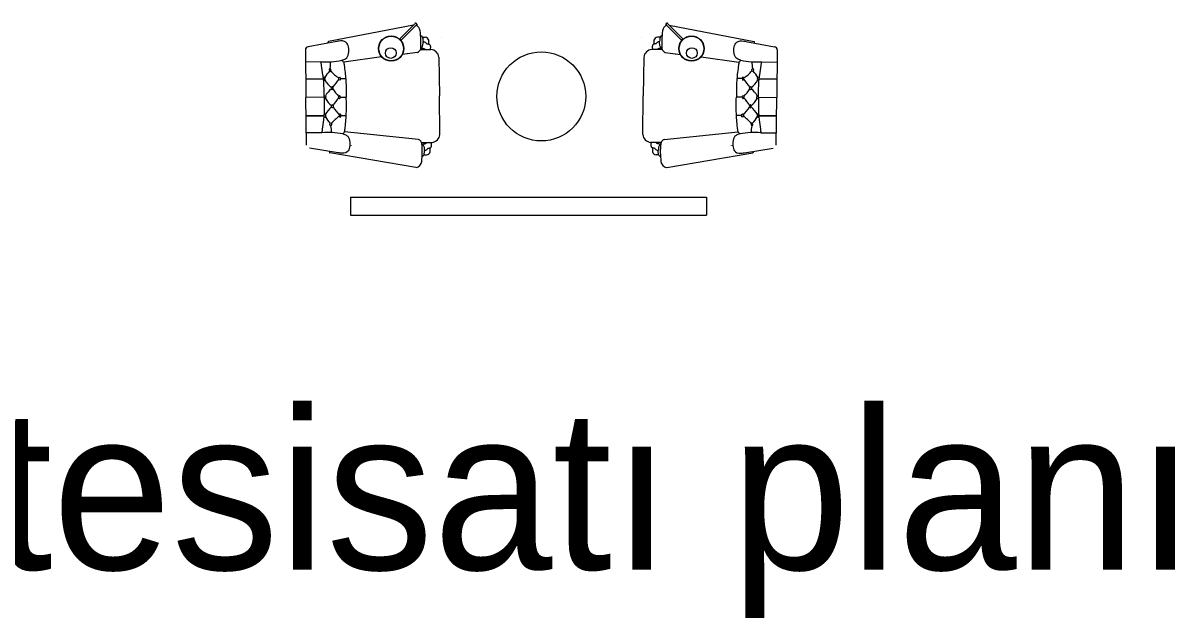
# Model space of a CAD drawing. Header units: centimetres. Extents: x -72470 to -43129, y -18750 to -16337.
# Drawn here: x -53884 to -53237, y -18642 to -18308 of the extents above; entities that cross this region are included whole.
import ezdxf

# ---------------------------------------------------------------- set-up
doc = ezdxf.new("R2010")
doc.units = ezdxf.units.CM
doc.header["$MEASUREMENT"] = 0
doc.linetypes.add('DUZ', pattern=[0])
doc.layers.get('0').update_dxf_attribs({"linetype": 'DUZ', "lineweight": 0})
doc.layers.add('TEFRIS', color=30, linetype='Continuous', lineweight=9)
doc.styles.add('TAKSİM', font='GOTHIC.TTF', dxfattribs={"height": 20})

msp = doc.modelspace()

# ---------------------------------------------------------------- linework, layer by layer
at = {"layer": 'TEFRIS', "color": 0, "linetype": 'Continuous'}
for p, q in [((-53664.91, -18308.77), (-53712.61, -18318.04)), ((-53672.81, -18316.66), (-53664.02, -18307.87)), ((-53672.05, -18317.41), (-53663.26, -18308.63)), ((-53663.03, -18308.23), (-53663.02, -18309.2)), ((-53523.09, -18308.23), (-53523.1, -18309.2)), ((-53514.06, -18317.41), (-53522.85, -18308.63)), ((-53513.31, -18316.66), (-53522.1, -18307.87)), ((-53521.2, -18308.77), (-53473.51, -18318.04)), ((-53707.97, -18317.94), (-53724.11, -18320.97)), ((-53712.82, -18318.65), (-53712.82, -18318.3)), ((-53659.87, -18315.59), (-53658.35, -18315.58)), ((-53659.87, -18315.59), (-53658.35, -18315.58)), ((-53649.08, -18316.01), (-53649.1, -18315.99)), ((-53649.1, -18315.99), (-53649.08, -18316.01)), ((-53537.04, -18316.01), (-53537.02, -18315.99)), ((-53537.02, -18315.99), (-53537.04, -18316.01)), ((-53526.24, -18315.59), (-53527.77, -18315.58)), ((-53526.24, -18315.59), (-53527.77, -18315.58)), ((-53478.14, -18317.94), (-53462.01, -18320.97)), ((-53473.3, -18318.65), (-53473.29, -18318.3)), ((-53725.63, -18322.75), (-53725.33, -18349.45)), ((-53662.68, -18324.25), (-53671.24, -18325.26)), ((-53662.68, -18324.25), (-53671.14, -18325.25)), ((-53661, -18322.57), (-53655.1, -18322.5)), ((-53661, -18322.57), (-53655.1, -18322.5)), ((-53525.12, -18322.57), (-53531.01, -18322.5)), ((-53525.12, -18322.57), (-53531.01, -18322.5)), ((-53523.43, -18324.25), (-53514.88, -18325.26)), ((-53523.43, -18324.25), (-53514.97, -18325.25)), ((-53460.49, -18322.75), (-53460.78, -18349.45)), ((-53716.93, -18329.46), (-53725.58, -18329.57)), ((-53682.81, -18326.63), (-53704.09, -18329.63)), ((-53650.6, -18326.81), (-53650.34, -18348.53)), ((-53650.6, -18326.81), (-53650.34, -18348.53)), ((-53535.51, -18326.81), (-53535.78, -18348.53)), ((-53535.51, -18326.81), (-53535.78, -18348.53)), ((-53503.31, -18326.63), (-53482.02, -18329.63)), ((-53469.19, -18329.46), (-53460.54, -18329.57)), ((-53725.46, -18339.06), (-53715.48, -18338.94)), ((-53715.49, -18338.94), (-53725.46, -18339.06)), ((-53705.9, -18338.82), (-53702.97, -18338.78)), ((-53480.22, -18338.82), (-53483.14, -18338.78)), ((-53460.66, -18339.06), (-53470.63, -18338.94)), ((-53470.63, -18338.94), (-53460.66, -18339.06)), ((-53715.12, -18349.32), (-53725.33, -18349.45)), ((-53715.12, -18349.32), (-53725.33, -18349.45)), ((-53715.12, -18349.32), (-53725.33, -18349.45)), ((-53715.12, -18349.32), (-53725.33, -18349.45)), ((-53715.12, -18349.32), (-53725.33, -18349.45)), ((-53715.12, -18349.32), (-53725.33, -18349.45)), ((-53715.12, -18349.32), (-53725.33, -18349.45)), ((-53715.12, -18349.32), (-53725.33, -18349.45)), ((-53715.12, -18349.32), (-53725.33, -18349.45)), ((-53715.12, -18349.32), (-53725.33, -18349.45)), ((-53715.12, -18349.32), (-53725.33, -18349.45)), ((-53715.12, -18349.32), (-53725.33, -18349.45)), ((-53715.12, -18349.32), (-53725.33, -18349.45)), ((-53715.12, -18349.32), (-53725.33, -18349.45)), ((-53715.12, -18349.32), (-53725.33, -18349.45)), ((-53715.12, -18349.32), (-53725.33, -18349.45)), ((-53724.97, -18376.14), (-53725.33, -18349.45)), ((-53706.01, -18349.21), (-53702.66, -18349.17)), ((-53706.01, -18349.21), (-53702.66, -18349.17)), ((-53706.01, -18349.21), (-53702.66, -18349.17)), ((-53706.01, -18349.21), (-53702.66, -18349.17)), ((-53650.07, -18370.24), (-53650.34, -18348.53)), ((-53650.07, -18370.24), (-53650.34, -18348.53)), ((-53536.05, -18370.24), (-53535.78, -18348.53)), ((-53536.05, -18370.24), (-53535.78, -18348.53)), ((-53480.11, -18349.21), (-53483.46, -18349.17)), ((-53480.11, -18349.21), (-53483.46, -18349.17)), ((-53480.11, -18349.21), (-53483.46, -18349.17)), ((-53480.11, -18349.21), (-53483.46, -18349.17)), ((-53471, -18349.32), (-53460.78, -18349.45)), ((-53471, -18349.32), (-53460.78, -18349.45)), ((-53471, -18349.32), (-53460.78, -18349.45)), ((-53471, -18349.32), (-53460.78, -18349.45)), ((-53471, -18349.32), (-53460.78, -18349.45)), ((-53471, -18349.32), (-53460.78, -18349.45)), ((-53471, -18349.32), (-53460.78, -18349.45)), ((-53471, -18349.32), (-53460.78, -18349.45)), ((-53471, -18349.32), (-53460.78, -18349.45)), ((-53471, -18349.32), (-53460.78, -18349.45)), ((-53471, -18349.32), (-53460.78, -18349.45)), ((-53471, -18349.32), (-53460.78, -18349.45)), ((-53471, -18349.32), (-53460.78, -18349.45)), ((-53471, -18349.32), (-53460.78, -18349.45)), ((-53471, -18349.32), (-53460.78, -18349.45)), ((-53471, -18349.32), (-53460.78, -18349.45)), ((-53461.15, -18376.14), (-53460.78, -18349.45)), ((-53725.2, -18359.83), (-53715.23, -18359.71)), ((-53715.23, -18359.71), (-53725.2, -18359.83)), ((-53713.18, -18363.46), (-53713.15, -18363.46)), ((-53713.15, -18363.46), (-53713.18, -18363.46)), ((-53705.64, -18359.59), (-53702.72, -18359.56)), ((-53480.47, -18359.59), (-53483.4, -18359.56)), ((-53472.93, -18363.46), (-53472.97, -18363.46)), ((-53472.97, -18363.46), (-53472.93, -18363.46)), ((-53460.91, -18359.83), (-53470.89, -18359.71)), ((-53470.88, -18359.71), (-53460.91, -18359.83)), ((-53716.44, -18369.22), (-53725.09, -18369.32)), ((-53662.08, -18373.1), (-53703.61, -18368.74)), ((-53524.03, -18373.1), (-53482.5, -18368.74)), ((-53469.68, -18369.22), (-53461.03, -18369.32)), ((-53699.95, -18376.5), (-53699.92, -18376.47)), ((-53699.92, -18376.47), (-53699.95, -18376.5)), ((-53660.35, -18374.73), (-53654.46, -18374.66)), ((-53525.76, -18374.73), (-53531.65, -18374.66)), ((-53486.17, -18376.5), (-53486.19, -18376.47)), ((-53486.19, -18376.47), (-53486.17, -18376.5)), ((-53707.2, -18380.52), (-53723.41, -18377.88)), ((-53712.07, -18379.93), (-53712.06, -18380.28)), ((-53663.53, -18388.69), (-53711.84, -18380.54)), ((-53659.06, -18381.68), (-53657.53, -18381.66)), ((-53527.05, -18381.68), (-53528.58, -18381.66)), ((-53522.59, -18388.69), (-53474.28, -18380.54)), ((-53478.91, -18380.52), (-53462.71, -18377.88)), ((-53474.05, -18379.93), (-53474.05, -18380.28)), ((-53700.29, -18405.44), (-53700.29, -18415.44)), ((-53700.29, -18405.44), (-53500.29, -18405.44)), ((-53500.29, -18405.44), (-53500.29, -18415.44)), ((-53700.29, -18415.44), (-53500.29, -18415.44))]:
    msp.add_line(p, q, dxfattribs=at)
for centre, radius in [((-53677.45, -18321.96), 7.11), ((-53677.45, -18321.96), 6.93), ((-53508.67, -18321.96), 7.11), ((-53508.67, -18321.96), 6.93), ((-53677.67, -18324.46), 3), ((-53593.06, -18348.85), 25), ((-53508.44, -18324.46), 3)]:
    msp.add_circle(centre, radius, dxfattribs=at)
for centre, radius, start, end in [((-53663.64, -18308.24), 0.61, 287.55582, 165.39401), ((-53663.64, -18308.25), 0.533, 314.96623, 134.96623), ((-53664.99, -18312.54), 3.88, 9.29113, 68.36442), ((-53707.3, -18318.66), 46.62, 355.95888, 8.31939), ((-53707.3, -18318.66), 46.62, 355.95888, 8.31939), ((-53478.81, -18318.66), 46.62, 171.68061, 184.04112), ((-53478.81, -18318.66), 46.62, 171.68061, 184.04112), ((-53521.12, -18312.54), 3.88, 111.63558, 170.70887), ((-53522.48, -18308.24), 0.61, 14.60599, 252.44418), ((-53522.48, -18308.25), 0.533, 45.03377, 225.03377), ((-53712.56, -18318.3), 0.267, 100.13307, 180.70426), ((-53658.44, -18317.75), 2.17, 11.90328, 87.58154), ((-53658.44, -18317.75), 2.17, 11.90328, 87.58154), ((-53662.9, -18318.45), 6.68, 351.50225, 9.90627), ((-53662.9, -18318.45), 6.68, 351.50225, 9.90627), ((-53523.22, -18318.45), 6.68, 170.09373, 188.49775), ((-53523.22, -18318.45), 6.68, 170.09373, 188.49775), ((-53527.68, -18317.75), 2.17, 92.41846, 168.09672), ((-53527.68, -18317.75), 2.17, 92.41846, 168.09672), ((-53473.56, -18318.3), 0.267, 359.29574, 79.86693), ((-53723.85, -18322.73), 1.78, 98.32645, 180.63043), ((-53663.95, -18321.28), 3.22, 293.11105, 348.20679), ((-53663.95, -18321.28), 3.22, 293.11105, 348.20679), ((-53655.54, -18327.46), 4.98, 7.54224, 84.93859), ((-53655.54, -18327.46), 4.98, 7.54224, 84.93859), ((-53530.57, -18327.46), 4.98, 95.06141, 172.45776), ((-53530.57, -18327.46), 4.98, 95.06141, 172.45776), ((-53522.17, -18321.28), 3.22, 191.79321, 246.88895), ((-53522.17, -18321.28), 3.22, 191.79321, 246.88895), ((-53462.27, -18322.73), 1.78, 359.36957, 81.67355), ((-53714.82, -18280.5), 49.01, 267.53885, 281.35896), ((-53721.21, -18330.62), 9.77, 345.27465, 7.15942), ((-53714.84, -18339.24), 14.41, 41.80804, 47.86289), ((-53471.28, -18339.24), 14.41, 132.13711, 138.19196), ((-53471.3, -18280.5), 49.01, 258.64104, 272.46115), ((-53464.91, -18330.62), 9.77, 172.84058, 194.72535), ((-53701.85, -18345.04), 14.52, 134.70451, 152.29572), ((-53695.05, -18320.96), 21.15, 219.44738, 236.18781), ((-53491.07, -18320.96), 21.15, 303.81219, 320.55262), ((-53484.27, -18345.04), 14.52, 27.70428, 45.29549), ((-53702, -18332.51), 14.52, 209.1128, 231.35421), ((-53701.87, -18355.58), 14.37, 129.74283, 150.76477), ((-53677.22, -18364.7), 39.08, 139.18455, 147.58988), ((-53690.7, -18332.66), 22.87, 211.47267, 224.90472), ((-53508.89, -18364.7), 39.08, 32.41012, 40.81545), ((-53495.41, -18332.66), 22.87, 315.09528, 328.52733), ((-53484.24, -18355.58), 14.37, 29.23523, 50.25717), ((-53484.12, -18332.51), 14.52, 308.64579, 330.8872), ((-53701.88, -18342.71), 14.52, 210.44224, 231.35421), ((-53702.03, -18342.74), 14.37, 210.64374, 231.66569), ((-53690.04, -18365.47), 23.12, 136.77549, 150.13554), ((-53690.3, -18365.38), 22.87, 136.5038, 149.93585), ((-53496.07, -18365.47), 23.12, 29.86446, 43.22451), ((-53495.82, -18365.38), 22.87, 30.06415, 43.4962), ((-53484.24, -18342.71), 14.52, 308.64579, 329.55776), ((-53484.08, -18342.74), 14.37, 308.33431, 329.35626), ((-53701.59, -18365.81), 14.52, 130.05431, 152.29572), ((-53677.61, -18333.01), 39.08, 213.81864, 222.22397), ((-53508.5, -18333.01), 39.08, 317.77603, 326.18136), ((-53484.52, -18365.81), 14.52, 27.70428, 49.94569), ((-53701.75, -18353.28), 14.52, 209.1128, 226.704), ((-53694.36, -18377.18), 21.15, 125.22071, 141.96114), ((-53491.76, -18377.18), 21.15, 38.03886, 54.77929), ((-53484.37, -18353.28), 14.52, 313.296, 330.8872), ((-53713.13, -18418.12), 49.01, 80.04956, 93.86967), ((-53720.74, -18368.17), 9.77, 354.2491, 16.13386), ((-53714.59, -18359.4), 14.41, 313.54563, 319.60047), ((-53655.02, -18369.71), 4.98, 276.46992, 353.86628), ((-53531.09, -18369.71), 4.98, 186.13372, 263.53008), ((-53471.53, -18359.4), 14.41, 220.39953, 226.45437), ((-53472.99, -18418.12), 49.01, 86.13033, 99.95044), ((-53465.37, -18368.17), 9.77, 163.86614, 185.7509), ((-53663.27, -18376.09), 3.22, 13.20172, 68.29747), ((-53706.55, -18379.79), 46.62, 353.08913, 5.44964), ((-53479.57, -18379.79), 46.62, 174.55036, 186.91087), ((-53522.84, -18376.09), 3.22, 111.70253, 166.79828), ((-53711.8, -18380.27), 0.267, 180.70426, 261.27545), ((-53657.68, -18379.49), 2.17, 273.82698, 349.50523), ((-53662.15, -18378.9), 6.68, 351.50225, 9.90627), ((-53523.96, -18378.9), 6.68, 170.09373, 188.49775), ((-53528.44, -18379.49), 2.17, 190.49477, 266.17302), ((-53474.32, -18380.27), 0.267, 278.72455, 359.29574), ((-53664.1, -18384.86), 3.88, 279.31896, 352.11739), ((-53522.01, -18384.86), 3.88, 187.88261, 260.68104)]:
    msp.add_arc(centre, radius, start, end, dxfattribs=at)
at = {"layer": 'TEFRIS', "color": 0, "linetype": 'Continuous', "extrusion": (0, 0, -1)}
for centre, major_axis in [((-53715.02, -18338.93), (-0.011, 0.891)), ((-53711.8, -18333.98), (-0.011, 0.891)), ((-53479.75, -18338.83), (0.011, 0.891)), ((-53710.63, -18344.18), (-0.011, 0.891)), ((-53475.61, -18354.35), (-0.011, -0.891)), ((-53706.11, -18359.6), (0.011, -0.891)), ((-53474.69, -18364.57), (-0.011, -0.891)), ((-53471.35, -18359.71), (-0.011, -0.891))]:
    msp.add_ellipse(centre, major_axis=major_axis, ratio=0.528462, dxfattribs=at)
at = {"layer": 'TEFRIS', "color": 0, "linetype": 'Continuous'}
for centre, major_axis in [((-53706.37, -18338.83), (-0.011, 0.891)), ((-53474.32, -18333.98), (0.011, 0.891)), ((-53471.1, -18338.93), (0.011, 0.891)), ((-53475.49, -18344.18), (0.011, 0.891)), ((-53710.5, -18354.35), (0.011, -0.891)), ((-53714.76, -18359.71), (0.011, -0.891)), ((-53711.42, -18364.57), (0.011, -0.891)), ((-53480, -18359.6), (-0.011, -0.891))]:
    msp.add_ellipse(centre, major_axis=major_axis, ratio=0.528462, dxfattribs=at)
at = {"layer": 'TEFRIS', "color": 0, "linetype": 'Continuous', "extrusion": (0, 0, -1)}
for centre, major_axis in [((-53714.65, -18349.32), (-0.011, 0.891)), ((-53714.65, -18349.32), (-0.011, 0.891)), ((-53706.48, -18349.22), (0.011, -0.891)), ((-53706.48, -18349.22), (0.011, -0.891)), ((-53479.64, -18349.22), (0.011, 0.891)), ((-53479.64, -18349.22), (0.011, 0.891)), ((-53471.47, -18349.32), (-0.011, -0.891)), ((-53471.47, -18349.32), (-0.011, -0.891))]:
    msp.add_ellipse(centre, major_axis=major_axis, ratio=0.528462, start_param=4.712389, end_param=7.853982, dxfattribs=at)
at = {"layer": 'TEFRIS', "color": 0, "linetype": 'Continuous'}
for centre, major_axis in [((-53714.65, -18349.32), (0.011, -0.891)), ((-53714.65, -18349.32), (0.011, -0.891)), ((-53706.48, -18349.22), (-0.011, 0.891)), ((-53706.48, -18349.22), (-0.011, 0.891)), ((-53479.64, -18349.22), (-0.011, -0.891)), ((-53479.64, -18349.22), (-0.011, -0.891)), ((-53471.47, -18349.32), (0.011, 0.891)), ((-53471.47, -18349.32), (0.011, 0.891))]:
    msp.add_ellipse(centre, major_axis=major_axis, ratio=0.528462, start_param=4.712389, end_param=7.853982, dxfattribs=at)
for points in [[(-53705.17, -18328.55), (-53703, -18327.63), (-53701.48, -18321.03), (-53702.84, -18318.4), (-53706.9, -18317.75), (-53707.97, -18317.94)], [(-53480.95, -18328.55), (-53483.11, -18327.63), (-53484.64, -18321.03), (-53483.27, -18318.4), (-53479.22, -18317.75), (-53478.14, -18317.94)], [(-53704.66, -18369.84), (-53702.47, -18370.71), (-53700.79, -18377.27), (-53702.09, -18379.94), (-53706.12, -18380.69), (-53707.2, -18380.52)], [(-53481.46, -18369.84), (-53483.64, -18370.71), (-53485.33, -18377.27), (-53484.03, -18379.94), (-53479.99, -18380.69), (-53478.91, -18380.52)]]:
    msp.add_spline(points, degree=3, dxfattribs=at)
for points, knots in [([(-53660.85, -18314.66), (-53660.76, -18314.69), (-53660.39, -18314.83), (-53659.9, -18315.38), (-53659.58, -18316.55), (-53659.54, -18317.46), (-53659.51, -18318.08)], [0.35656, 0.35656, 0.35656, 0.35656, 0.689135, 1.682823, 2.666935, 4.752611, 4.752611, 4.752611, 4.752611]), ([(-53660.85, -18314.66), (-53660.76, -18314.69), (-53660.39, -18314.83), (-53659.9, -18315.38), (-53659.58, -18316.55), (-53659.54, -18317.46), (-53659.51, -18318.08)], [0.35656, 0.35656, 0.35656, 0.35656, 0.689135, 1.682823, 2.666935, 4.752611, 4.752611, 4.752611, 4.752611]), ([(-53660.75, -18321.53), (-53660.66, -18321.5), (-53660.31, -18321.35), (-53659.84, -18320.79), (-53659.54, -18319.61), (-53659.52, -18318.7), (-53659.51, -18318.08)], [0.372389, 0.372389, 0.372389, 0.372389, 0.689135, 1.682823, 2.666935, 4.752611, 4.752611, 4.752611, 4.752611]), ([(-53660.75, -18321.53), (-53660.66, -18321.5), (-53660.31, -18321.35), (-53659.84, -18320.79), (-53659.54, -18319.61), (-53659.52, -18318.7), (-53659.51, -18318.08)], [0.372389, 0.372389, 0.372389, 0.372389, 0.689135, 1.682823, 2.666935, 4.752611, 4.752611, 4.752611, 4.752611]), ([(-53659.51, -18318.08), (-53659.22, -18318.1), (-53658.71, -18318.16), (-53658.09, -18318.64), (-53657.67, -18319.13), (-53657.05, -18319.33), (-53656.62, -18319.38), (-53656.34, -18319.43), (-53656.29, -18319.44)], [0.305843, 0.305843, 0.305843, 0.305843, 1.255346, 2.040427, 2.89202, 3.384438, 4.174918, 4.355007, 4.355007, 4.355007, 4.355007]), ([(-53659.51, -18318.08), (-53659.22, -18318.1), (-53658.71, -18318.16), (-53658.09, -18318.64), (-53657.67, -18319.13), (-53657.05, -18319.33), (-53656.62, -18319.38), (-53656.34, -18319.43), (-53656.29, -18319.44)], [0.305843, 0.305843, 0.305843, 0.305843, 1.255346, 2.040427, 2.89202, 3.384438, 4.174918, 4.355007, 4.355007, 4.355007, 4.355007]), ([(-53526.6, -18318.08), (-53526.89, -18318.1), (-53527.41, -18318.16), (-53528.03, -18318.64), (-53528.45, -18319.13), (-53529.06, -18319.33), (-53529.49, -18319.38), (-53529.78, -18319.43), (-53529.83, -18319.44)], [0.305843, 0.305843, 0.305843, 0.305843, 1.255346, 2.040427, 2.89202, 3.384438, 4.174918, 4.355007, 4.355007, 4.355007, 4.355007]), ([(-53526.6, -18318.08), (-53526.89, -18318.1), (-53527.41, -18318.16), (-53528.03, -18318.64), (-53528.45, -18319.13), (-53529.06, -18319.33), (-53529.49, -18319.38), (-53529.78, -18319.43), (-53529.83, -18319.44)], [0.305843, 0.305843, 0.305843, 0.305843, 1.255346, 2.040427, 2.89202, 3.384438, 4.174918, 4.355007, 4.355007, 4.355007, 4.355007]), ([(-53525.27, -18314.66), (-53525.36, -18314.69), (-53525.73, -18314.83), (-53526.21, -18315.38), (-53526.54, -18316.55), (-53526.58, -18317.46), (-53526.6, -18318.08)], [0.35656, 0.35656, 0.35656, 0.35656, 0.689135, 1.682823, 2.666935, 4.752611, 4.752611, 4.752611, 4.752611]), ([(-53525.27, -18314.66), (-53525.36, -18314.69), (-53525.73, -18314.83), (-53526.21, -18315.38), (-53526.54, -18316.55), (-53526.58, -18317.46), (-53526.6, -18318.08)], [0.35656, 0.35656, 0.35656, 0.35656, 0.689135, 1.682823, 2.666935, 4.752611, 4.752611, 4.752611, 4.752611]), ([(-53525.36, -18321.53), (-53525.45, -18321.5), (-53525.81, -18321.35), (-53526.28, -18320.79), (-53526.58, -18319.61), (-53526.59, -18318.7), (-53526.6, -18318.08)], [0.372389, 0.372389, 0.372389, 0.372389, 0.689135, 1.682823, 2.666935, 4.752611, 4.752611, 4.752611, 4.752611]), ([(-53525.36, -18321.53), (-53525.45, -18321.5), (-53525.81, -18321.35), (-53526.28, -18320.79), (-53526.58, -18319.61), (-53526.59, -18318.7), (-53526.6, -18318.08)], [0.372389, 0.372389, 0.372389, 0.372389, 0.689135, 1.682823, 2.666935, 4.752611, 4.752611, 4.752611, 4.752611]), ([(-53660.76, -18321.66), (-53660.02, -18321.65), (-53659.07, -18321.74), (-53658.24, -18322.31), (-53658.04, -18322.51), (-53658.01, -18322.54)], [1.067319, 1.067319, 1.067319, 1.067319, 3.490275, 4.275356, 4.417413, 4.417413, 4.417413, 4.417413]), ([(-53660.76, -18321.66), (-53660.02, -18321.65), (-53659.07, -18321.74), (-53658.24, -18322.31), (-53658.04, -18322.51), (-53658.01, -18322.54)], [1.067319, 1.067319, 1.067319, 1.067319, 3.490275, 4.275356, 4.417413, 4.417413, 4.417413, 4.417413]), ([(-53656.29, -18319.44), (-53656.17, -18319.48), (-53655.86, -18319.6), (-53655.48, -18320.16), (-53655.34, -18320.99), (-53655.44, -18321.82), (-53655.57, -18322.33), (-53655.65, -18322.51)], [0, 0, 0, 0, 0.427423, 1.095062, 2.135609, 3.247139, 3.888617, 3.888617, 3.888617, 3.888617]), ([(-53656.29, -18319.44), (-53656.17, -18319.48), (-53655.86, -18319.6), (-53655.48, -18320.16), (-53655.34, -18320.99), (-53655.44, -18321.82), (-53655.57, -18322.33), (-53655.65, -18322.51)], [0, 0, 0, 0, 0.427423, 1.095062, 2.135609, 3.247139, 3.888617, 3.888617, 3.888617, 3.888617]), ([(-53529.83, -18319.44), (-53529.95, -18319.48), (-53530.26, -18319.6), (-53530.63, -18320.16), (-53530.78, -18320.99), (-53530.68, -18321.82), (-53530.55, -18322.33), (-53530.47, -18322.51)], [0, 0, 0, 0, 0.427423, 1.095062, 2.135609, 3.247139, 3.888617, 3.888617, 3.888617, 3.888617]), ([(-53529.83, -18319.44), (-53529.95, -18319.48), (-53530.26, -18319.6), (-53530.63, -18320.16), (-53530.78, -18320.99), (-53530.68, -18321.82), (-53530.55, -18322.33), (-53530.47, -18322.51)], [0, 0, 0, 0, 0.427423, 1.095062, 2.135609, 3.247139, 3.888617, 3.888617, 3.888617, 3.888617]), ([(-53525.35, -18321.66), (-53526.1, -18321.65), (-53527.05, -18321.74), (-53527.87, -18322.31), (-53528.07, -18322.51), (-53528.1, -18322.54)], [1.067319, 1.067319, 1.067319, 1.067319, 3.490275, 4.275356, 4.417413, 4.417413, 4.417413, 4.417413]), ([(-53525.35, -18321.66), (-53526.1, -18321.65), (-53527.05, -18321.74), (-53527.87, -18322.31), (-53528.07, -18322.51), (-53528.1, -18322.54)], [1.067319, 1.067319, 1.067319, 1.067319, 3.490275, 4.275356, 4.417413, 4.417413, 4.417413, 4.417413]), ([(-53715.12, -18349.32), (-53715.12, -18345.96), (-53715.12, -18341.74), (-53715.86, -18335.8), (-53716.44, -18332.55), (-53716.8, -18330.13), (-53716.93, -18329.46)], [0, 0, 0, 0, 11.31753, 14.215288, 20.189944, 22.471644, 22.471644, 22.471644, 22.471644]), ([(-53704.09, -18329.63), (-53703.91, -18330.46), (-53703.65, -18332.74), (-53703.2, -18336.17), (-53702.7, -18341.84), (-53702.67, -18346.09), (-53702.66, -18349.17)], [7.842946, 7.842946, 7.842946, 7.842946, 10.726144, 15.564237, 19.542398, 29.913928, 29.913928, 29.913928, 29.913928]), ([(-53482.02, -18329.63), (-53482.21, -18330.46), (-53482.46, -18332.74), (-53482.92, -18336.17), (-53483.42, -18341.84), (-53483.44, -18346.09), (-53483.46, -18349.17)], [7.842946, 7.842946, 7.842946, 7.842946, 10.726144, 15.564237, 19.542398, 29.913928, 29.913928, 29.913928, 29.913928]), ([(-53471, -18349.32), (-53470.99, -18345.96), (-53470.99, -18341.74), (-53470.26, -18335.8), (-53469.68, -18332.55), (-53469.31, -18330.13), (-53469.19, -18329.46)], [0, 0, 0, 0, 11.31753, 14.215288, 20.189944, 22.471644, 22.471644, 22.471644, 22.471644]), ([(-53715.12, -18349.32), (-53715.04, -18352.69), (-53714.94, -18356.92), (-53715.52, -18362.89), (-53716.02, -18366.15), (-53716.33, -18368.56), (-53716.43, -18369.22)], [0, 0, 0, 0, 11.358421, 14.256179, 20.230836, 22.470635, 22.470635, 22.470635, 22.470635]), ([(-53703.61, -18368.74), (-53703.45, -18367.91), (-53703.25, -18365.65), (-53702.88, -18362.21), (-53702.51, -18356.52), (-53702.6, -18352.26), (-53702.66, -18349.17)], [7.883801, 7.883801, 7.883801, 7.883801, 10.726144, 15.564237, 19.542398, 29.954825, 29.954825, 29.954825, 29.954825]), ([(-53482.51, -18368.74), (-53482.67, -18367.91), (-53482.87, -18365.65), (-53483.24, -18362.21), (-53483.6, -18356.52), (-53483.52, -18352.26), (-53483.46, -18349.17)], [7.883801, 7.883801, 7.883801, 7.883801, 10.726144, 15.564237, 19.542398, 29.954825, 29.954825, 29.954825, 29.954825]), ([(-53471, -18349.32), (-53471.08, -18352.69), (-53471.18, -18356.92), (-53470.59, -18362.89), (-53470.1, -18366.15), (-53469.79, -18368.56), (-53469.69, -18369.22)], [0, 0, 0, 0, 11.358421, 14.256179, 20.230836, 22.470635, 22.470635, 22.470635, 22.470635]), ([(-53660.1, -18375.64), (-53659.36, -18375.63), (-53658.41, -18375.52), (-53657.6, -18374.92), (-53657.4, -18374.73), (-53657.37, -18374.69)], [1.067319, 1.067319, 1.067319, 1.067319, 3.490275, 4.275356, 4.417413, 4.417413, 4.417413, 4.417413]), ([(-53660.08, -18375.77), (-53660, -18375.8), (-53659.64, -18375.94), (-53659.15, -18376.49), (-53658.83, -18377.66), (-53658.79, -18378.57), (-53658.76, -18379.19)], [0.372389, 0.372389, 0.372389, 0.372389, 0.689135, 1.682823, 2.666935, 4.752611, 4.752611, 4.752611, 4.752611]), ([(-53655.57, -18377.75), (-53655.45, -18377.7), (-53655.14, -18377.58), (-53654.78, -18377.01), (-53654.66, -18376.17), (-53654.78, -18375.35), (-53654.93, -18374.84), (-53655, -18374.67)], [0, 0, 0, 0, 0.427423, 1.095062, 2.135609, 3.247139, 3.888617, 3.888617, 3.888617, 3.888617]), ([(-53530.55, -18377.75), (-53530.67, -18377.7), (-53530.97, -18377.58), (-53531.33, -18377.01), (-53531.45, -18376.17), (-53531.34, -18375.35), (-53531.19, -18374.84), (-53531.11, -18374.67)], [0, 0, 0, 0, 0.427423, 1.095062, 2.135609, 3.247139, 3.888617, 3.888617, 3.888617, 3.888617]), ([(-53526.02, -18375.64), (-53526.76, -18375.63), (-53527.71, -18375.52), (-53528.52, -18374.92), (-53528.72, -18374.73), (-53528.75, -18374.69)], [1.067319, 1.067319, 1.067319, 1.067319, 3.490275, 4.275356, 4.417413, 4.417413, 4.417413, 4.417413]), ([(-53526.03, -18375.77), (-53526.12, -18375.8), (-53526.48, -18375.94), (-53526.97, -18376.49), (-53527.29, -18377.66), (-53527.33, -18378.57), (-53527.35, -18379.19)], [0.372389, 0.372389, 0.372389, 0.372389, 0.689135, 1.682823, 2.666935, 4.752611, 4.752611, 4.752611, 4.752611]), ([(-53660.01, -18382.64), (-53659.92, -18382.61), (-53659.56, -18382.46), (-53659.08, -18381.9), (-53658.79, -18380.72), (-53658.77, -18379.81), (-53658.76, -18379.19)], [0.35656, 0.35656, 0.35656, 0.35656, 0.689135, 1.682823, 2.666935, 4.752611, 4.752611, 4.752611, 4.752611]), ([(-53658.76, -18379.19), (-53658.47, -18379.17), (-53657.96, -18379.09), (-53657.35, -18378.59), (-53656.94, -18378.09), (-53656.33, -18377.87), (-53655.9, -18377.82), (-53655.62, -18377.76), (-53655.57, -18377.75)], [0.305843, 0.305843, 0.305843, 0.305843, 1.255346, 2.040427, 2.89202, 3.384438, 4.174918, 4.355007, 4.355007, 4.355007, 4.355007]), ([(-53527.35, -18379.19), (-53527.64, -18379.17), (-53528.15, -18379.09), (-53528.77, -18378.59), (-53529.17, -18378.09), (-53529.78, -18377.87), (-53530.21, -18377.82), (-53530.49, -18377.76), (-53530.55, -18377.75)], [0.305843, 0.305843, 0.305843, 0.305843, 1.255346, 2.040427, 2.89202, 3.384438, 4.174918, 4.355007, 4.355007, 4.355007, 4.355007]), ([(-53526.1, -18382.64), (-53526.2, -18382.61), (-53526.56, -18382.46), (-53527.03, -18381.9), (-53527.33, -18380.72), (-53527.34, -18379.81), (-53527.35, -18379.19)], [0.35656, 0.35656, 0.35656, 0.35656, 0.689135, 1.682823, 2.666935, 4.752611, 4.752611, 4.752611, 4.752611])]:
    msp.add_open_spline(points, degree=3, knots=knots, dxfattribs=at)

# ---------------------------------------------------------------- texts
at = {"style": 'TAKSİM'}
msp.add_text('mutfak elektrik tesisatı planı', height=90, dxfattribs=at).set_placement((-54710.47, -18614.59))

doc.saveas('drawing.dxf')
